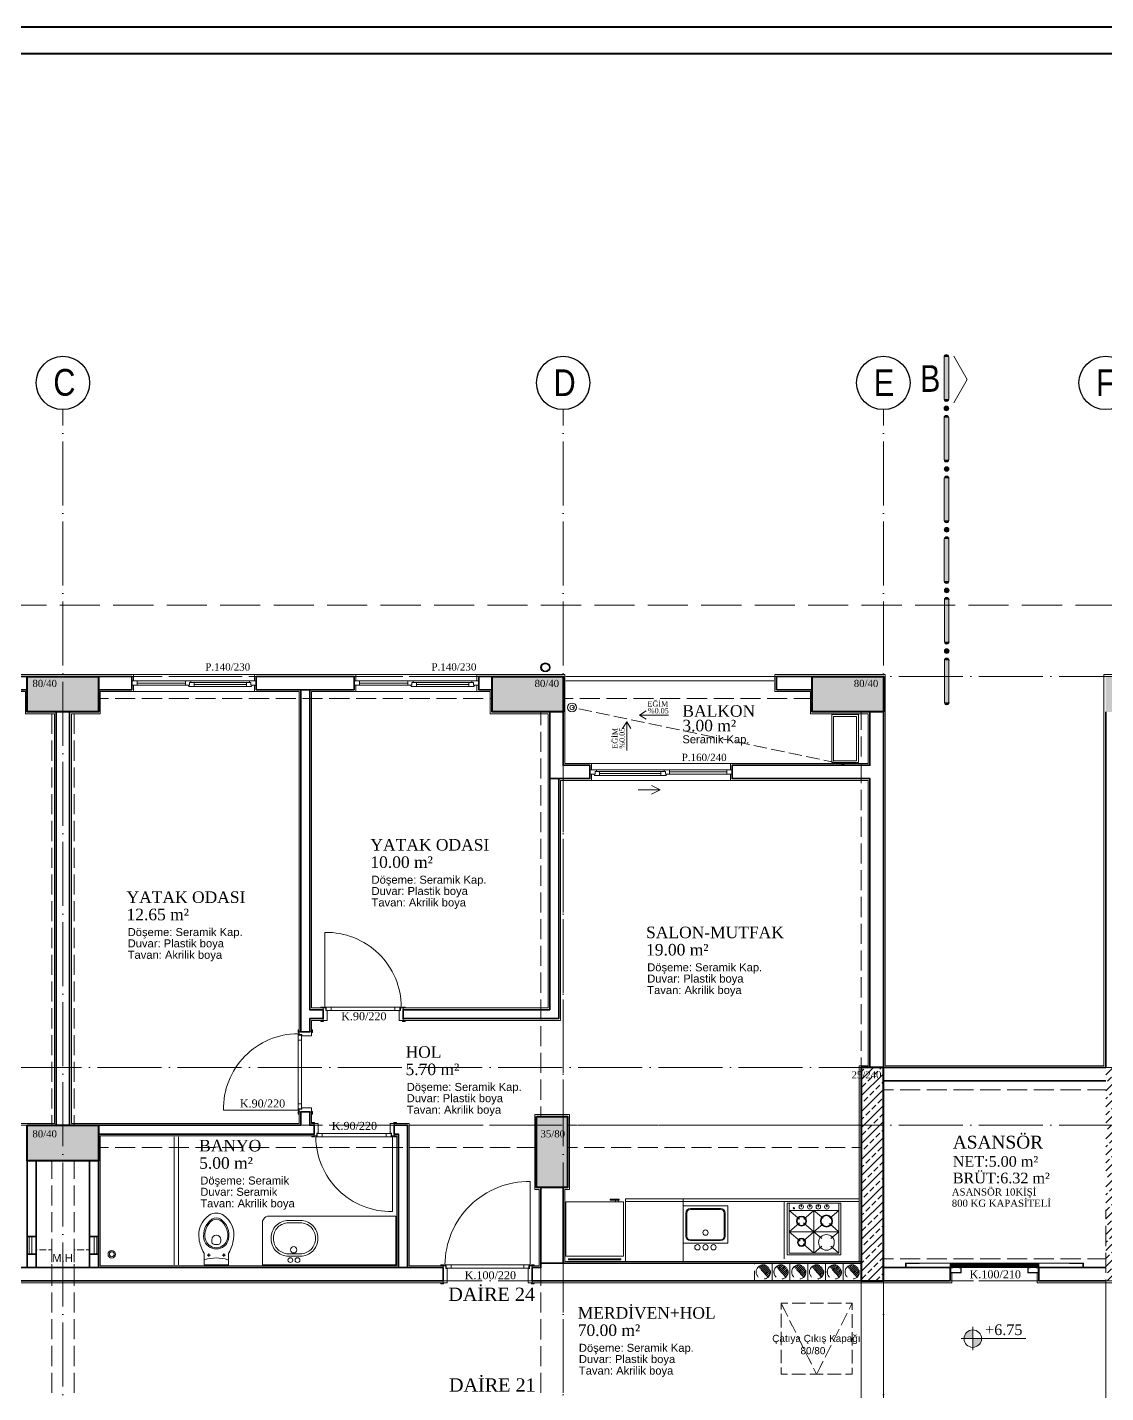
# Model space of a CAD drawing. Header units: millimetres. Extents: x 11587 to 81192, y -36083 to -25300.
# Drawn here: x 38209 to 39422, y -26835 to -25300 of the extents above; entities that cross this region are included whole.
import ezdxf

# ---------------------------------------------------------------- set-up
doc = ezdxf.new("R2010")
doc.units = ezdxf.units.MM
for name, pattern in [('AKS', [30, 24, -3, 0, -3]), ('IZDUSUM1', [20, 7.5, -5, 7.5, 0]), ('SEMBOL1', [260, 200, -15, 30, -15])]:
    doc.linetypes.add(name, pattern=pattern)
for name, color, linetype, lineweight in [('rtm-aks balon', 20, 'Continuous', 25), ('rtm-aks balon yazı', 7, 'Continuous', 20), ('rtm-aks yeni', 7, 'AKS', 20), ('rtm-antet-02', 140, 'Continuous', 40), ('rtm-cam', 141, 'Continuous', 9), ('rtm-duv tugla', 22, 'Continuous', 35), ('rtm-izdusum-üst ince', 8, 'IZDUSUM1', 5), ('rtm-kapı-ahsap', 35, 'Continuous', 13), ('rtm-mhl-yazı-adı', 150, 'Continuous', 30), ('rtm-mhl-yazı-m2', 7, 'Continuous', 20), ('rtm-mhl-yazı-malzeme', 253, 'Continuous', 13), ('rtm-pen-ahsap', 35, 'Continuous', 13), ('rtm-plan katmanı-04', 33, 'Continuous', 25), ('rtm-plan katmanı-05', 205, 'Continuous', 20), ('rtm-plan katmanı-07', 135, 'Continuous', 9), ('rtm-sembol balon baslik', 242, 'Continuous', 20), ('rtm-sembol kesit gör yazı', 7, 'Continuous', 20), ('rtm-sembol kot', 242, 'Continuous', 20), ('rtm-sembol kot yazı', 7, 'Continuous', 20), ('rtm-sembol ok', 7, 'Continuous', 20), ('rtm-sıva', 252, 'Continuous', 15), ('rtm-tarama-betonarme', 51, 'Continuous', 15), ('rtm-tas_betonarme', 50, 'Continuous', 40), ('rtm-tefris vitrifiye', 9, 'Continuous', 9)]:
    doc.layers.add(name, color=color, linetype=linetype, lineweight=lineweight)
doc.styles.add('AKSYAZI', font='ARIALN.TTF')
doc.styles.add('ARIAL', font='times.ttf')
doc.styles.add('BASLIK', font='ARIALN.TTF')
doc.styles.get("Standard").update_dxf_attribs({"font": 'arial.ttf'})
doc.styles.add('VAZ-OLCU', font='times.ttf', dxfattribs={"height": 60})

# ---------------------------------------------------------------- blocks, each defined once
blk = doc.blocks.new('rty')
at = {"layer": 'rtm-kapı-ahsap'}
for p, q in [((-58244.9, -62700.3), (-58243.8, -62700.3)), ((-58244.9, -62703.4), (-58244.9, -62700.3)), ((-58243.8, -62703.4), (-58244.9, -62703.4)), ((-58243.8, -62700.3), (-58243.8, -62703.4)), ((-58243.8, -62707.4), (-58243.8, -62702.9)), ((-58229.8, -62702.9), (-58243.8, -62702.9)), ((-58229.8, -62700.4), (-58229.8, -62703.4)), ((-58228.8, -62700.4), (-58229.8, -62700.4)), ((-58229.8, -62702.9), (-58229.8, -62705.9)), ((-58229.8, -62703.4), (-58228.8, -62703.4)), ((-58228.8, -62703.4), (-58228.8, -62700.4)), ((-58232.8, -62707.4), (-58243.8, -62707.4)), ((-58232.8, -62705.9), (-58232.8, -62707.4)), ((-58229.8, -62705.9), (-58232.8, -62705.9)), ((-58232.6, -62706.4), (-58232.6, -62789.4)), ((-58232.6, -62706.4), (-58229.7, -62706.4)), ((-58228.8, -62712), (-58232.6, -62712)), ((-58229.8, -62704.9), (-58228.8, -62704.9)), ((-58229.7, -62706.4), (-58229.7, -62704.9)), ((-58228.8, -62790.9), (-58228.8, -62704.9)), ((-58144.8, -62704.9), (-58228.8, -62704.9)), ((-58243.8, -62792.3), (-58244.9, -62792.3)), ((-58244.9, -62792.3), (-58244.9, -62795.4)), ((-58244.9, -62795.4), (-58243.8, -62795.4)), ((-58243.8, -62788.4), (-58243.8, -62792.9)), ((-58232.8, -62788.4), (-58243.8, -62788.4)), ((-58243.8, -62795.4), (-58243.8, -62792.3)), ((-58229.8, -62792.9), (-58243.8, -62792.9)), ((-58232.8, -62789.9), (-58232.8, -62788.4)), ((-58229.8, -62789.9), (-58232.8, -62789.9)), ((-58228.8, -62783.7), (-58232.6, -62783.7)), ((-58232.6, -62789.4), (-58229.7, -62789.4)), ((-58229.8, -62792.9), (-58229.8, -62789.9)), ((-58229.8, -62790.9), (-58228.8, -62790.9)), ((-58229.8, -62795.4), (-58229.8, -62792.3)), ((-58229.8, -62792.3), (-58228.8, -62792.3)), ((-58228.8, -62795.4), (-58229.8, -62795.4)), ((-58229.7, -62789.4), (-58229.7, -62790.9)), ((-58228.8, -62792.3), (-58228.8, -62795.4))]:
    blk.add_line(p, q, dxfattribs=at)
at = {"layer": 'rtm-kapı-ahsap', "const_width": 0.392}
blk.add_lwpolyline([(-58229.2, -62703.9, 1), (-58229.2, -62704.5, 1)], format="xyb", close=True, dxfattribs=at)
at = {"layer": 'rtm-kapı-ahsap'}
blk.add_arc((-58229.1, -62706.6), 84.3, 270.2011, 1.1472, dxfattribs=at)
blk = doc.blocks.new('K-100')
at = {"layer": 'rtm-kapı-ahsap'}
for p, q in [((-34308.1, -13702.2), (-34307, -13702.2)), ((-34308.1, -13705.4), (-34308.1, -13702.2)), ((-34307, -13705.4), (-34308.1, -13705.4)), ((-34307, -13702.2), (-34307, -13705.4)), ((-34307, -13709.3), (-34307, -13704.8)), ((-34288, -13704.8), (-34307, -13704.8)), ((-34291, -13709.3), (-34307, -13709.3)), ((-34288, -13707.8), (-34291, -13707.8)), ((-34291, -13707.8), (-34291, -13709.3)), ((-34290.8, -13801.3), (-34290.8, -13708.3)), ((-34290.8, -13708.3), (-34287.9, -13708.3)), ((-34287, -13713.9), (-34290.8, -13713.9)), ((-34288, -13702.3), (-34288, -13705.4)), ((-34287, -13702.3), (-34288, -13702.3)), ((-34288, -13704.8), (-34288, -13707.8)), ((-34288, -13705.4), (-34287, -13705.4)), ((-34288, -13706.8), (-34287, -13706.8)), ((-34287.9, -13708.3), (-34287.9, -13706.8)), ((-34287, -13705.4), (-34287, -13702.3)), ((-34287, -13706.8), (-34287, -13802.8)), ((-34307, -13804.2), (-34308.1, -13804.2)), ((-34308.1, -13804.2), (-34308.1, -13807.3)), ((-34307, -13800.3), (-34307, -13804.8)), ((-34291, -13800.3), (-34307, -13800.3)), ((-34307, -13807.3), (-34307, -13804.2)), ((-34288, -13804.8), (-34307, -13804.8)), ((-34291, -13801.8), (-34291, -13800.3)), ((-34288, -13801.8), (-34291, -13801.8)), ((-34287, -13795.6), (-34290.8, -13795.6)), ((-34290.8, -13801.3), (-34287.9, -13801.3)), ((-34288, -13804.8), (-34288, -13801.8)), ((-34288, -13802.8), (-34287, -13802.8)), ((-34288, -13807.3), (-34288, -13804.2)), ((-34288, -13804.2), (-34287, -13804.2)), ((-34287.9, -13801.3), (-34287.9, -13802.8)), ((-34193, -13802.8), (-34287, -13802.8)), ((-34287, -13804.2), (-34287, -13807.3)), ((-34308.1, -13807.3), (-34307, -13807.3)), ((-34287, -13807.3), (-34288, -13807.3))]:
    blk.add_line(p, q, dxfattribs=at)
at = {"layer": 'rtm-kapı-ahsap', "const_width": 0.392}
blk.add_lwpolyline([(-34287.4, -13803.7, -1), (-34287.4, -13803.1, -1)], format="xyb", close=True, dxfattribs=at)
at = {"layer": 'rtm-kapı-ahsap'}
blk.add_arc((-34287.9, -13801.7), 94.9, 359.3332, 89.4605, dxfattribs=at)
blk = doc.blocks.new('KK')
at = {"layer": 'rtm-sembol balon baslik', "linetype": 'SEMBOL1'}
for p in [(41231.3, 7543.2), (41283.8, 7543.2)]:
    blk.add_line(p, (41257.6, 7558.4), dxfattribs=at)
at = {"layer": 'rtm-sembol balon baslik'}
for p, q in [((41279.6, 7537.7), (41232.3, 7537.7)), ((41279.6, 7532.4), (41232.3, 7532.4)), ((41347.8, 7537.7), (41300.6, 7537.7)), ((41347.8, 7532.4), (41300.6, 7532.4)), ((41416.1, 7537.8), (41368.8, 7537.8)), ((41416.1, 7532.6), (41368.8, 7532.6)), ((41484.3, 7537.8), (41437.1, 7537.8)), ((41484.3, 7532.6), (41437.1, 7532.6)), ((41552.6, 7537.9), (41505.3, 7537.9)), ((41552.6, 7532.7), (41505.3, 7532.7)), ((41620.8, 7537.9), (41573.6, 7537.9)), ((41620.8, 7532.7), (41573.6, 7532.7))]:
    blk.add_line(p, q, dxfattribs=at)
at = {"layer": 'rtm-sembol balon baslik', "const_width": 2.62}
for points in [[(41232.3, 7536.4, 0.414214), (41231, 7535, 1)], [(41231, 7535, 0.414214), (41232.3, 7533.7, 1)], [(41279.6, 7533.7, 0.414214), (41280.9, 7535, 0.414214), (41279.6, 7536.4, 1)], [(41300.6, 7536.4, 0.414214), (41299.3, 7535, 1)], [(41299.3, 7535, 0.414214), (41300.6, 7533.7, 1)], [(41347.8, 7533.7, 0.414214), (41349.1, 7535, 0.414214), (41347.8, 7536.4, 1)], [(41368.8, 7536.5, 0.414214), (41367.5, 7535.2, 1)], [(41367.5, 7535.2, 0.414214), (41368.8, 7533.9, 1)], [(41416.1, 7533.9, 0.414214), (41417.4, 7535.2, 0.414214), (41416.1, 7536.5, 1)], [(41437.1, 7536.5, 0.414214), (41435.8, 7535.2, 1)], [(41435.8, 7535.2, 0.414214), (41437.1, 7533.9, 1)], [(41484.3, 7533.9, 0.414214), (41485.6, 7535.2, 0.414214), (41484.3, 7536.5, 1)], [(41505.3, 7536.6, 0.414214), (41504, 7535.3, 1)], [(41504, 7535.3, 0.414214), (41505.3, 7534, 1)], [(41552.6, 7534, 0.414214), (41553.9, 7535.3, 0.414214), (41552.6, 7536.6, 1)], [(41573.6, 7536.6, 0.414214), (41572.3, 7535.3, 1)], [(41572.3, 7535.3, 0.414214), (41573.6, 7534, 1)], [(41620.8, 7534, 0.414214), (41622.1, 7535.3, 0.414214), (41620.8, 7536.6, 1)]]:
    blk.add_lwpolyline(points, format="xyb", dxfattribs=at)
for points in [[(41288.8, 7535, 1), (41291.4, 7535, 1)], [(41357, 7535.2, 1), (41359.6, 7535.2, 1)], [(41425.3, 7535.2, 1), (41427.9, 7535.2, 1)], [(41493.5, 7535.3, 1), (41496.1, 7535.3, 1)], [(41561.8, 7535.3, 1), (41564.4, 7535.3, 1)]]:
    blk.add_lwpolyline(points, format="xyb", close=True, dxfattribs=at)
at = {"layer": 'rtm-sembol balon baslik'}
for centre in [(41290.1, 7535), (41358.3, 7535.2), (41426.6, 7535.2), (41494.8, 7535.3), (41563.1, 7535.3)]:
    blk.add_circle(centre, 2.62, dxfattribs=at)
for centre, start, end in [((41232.3, 7535), 90, 270), ((41279.6, 7535), 270, 90), ((41300.6, 7535), 90, 270), ((41347.8, 7535), 270, 90), ((41368.8, 7535.2), 90, 270), ((41416.1, 7535.2), 270, 90), ((41437.1, 7535.2), 90, 270), ((41484.3, 7535.2), 270, 90), ((41505.3, 7535.3), 90, 270), ((41552.6, 7535.3), 270, 90), ((41573.6, 7535.3), 90, 270), ((41620.8, 7535.3), 270, 90)]:
    blk.add_arc(centre, 2.62, start, end, dxfattribs=at)
for points in [[(41232.3, 7537.7), (41232.3, 7532.4), (41279.6, 7537.7), (41279.6, 7532.4)], [(41300.6, 7537.7), (41300.6, 7532.4), (41347.8, 7537.7), (41347.8, 7532.4)], [(41368.8, 7537.8), (41368.8, 7532.6), (41416.1, 7537.8), (41416.1, 7532.6)], [(41437.1, 7537.8), (41437.1, 7532.6), (41484.3, 7537.8), (41484.3, 7532.6)], [(41505.3, 7537.9), (41505.3, 7532.7), (41552.6, 7537.9), (41552.6, 7532.7)], [(41573.6, 7537.9), (41573.6, 7532.7), (41620.8, 7537.9), (41620.8, 7532.7)]]:
    blk.add_trace(points, dxfattribs=at)

msp = doc.modelspace()

# ---------------------------------------------------------------- hatches: boundary and pattern name
at = {"layer": 'rtm-izdusum-üst ince', "ltscale": 1.5}
h = msp.add_hatch(dxfattribs=at)
h.set_pattern_fill('ANSI31', color=256, scale=0.5, angle=180, style=0)
h.set_pattern_definition([(225, (38005.9866, -26689.5514), (1.122532, -1.122532), [])])
edge = h.paths.add_edge_path()
edge.add_arc((39036.59, -26699.55), 8, 312.76259, 492.76259)
edge.add_line((39031.16, -26693.68), (39042.03, -26705.42))
h = msp.add_hatch(dxfattribs=at)
h.set_pattern_fill('ANSI31', color=256, scale=0.5, angle=180, style=0)
h.set_pattern_definition([(225, (38025.9866, -26689.5514), (1.122532, -1.122532), [])])
edge = h.paths.add_edge_path()
edge.add_arc((39056.59, -26699.55), 8, 312.76259, 492.76259)
edge.add_line((39051.16, -26693.68), (39062.03, -26705.42))
h = msp.add_hatch(dxfattribs=at)
h.set_pattern_fill('ANSI31', color=256, scale=0.5, angle=180, style=0)
h.set_pattern_definition([(225, (38045.9866, -26689.5514), (1.122532, -1.122532), [])])
edge = h.paths.add_edge_path()
edge.add_arc((39076.59, -26699.55), 8, 312.76259, 492.76259)
edge.add_line((39071.16, -26693.68), (39082.03, -26705.42))
h = msp.add_hatch(dxfattribs=at)
h.set_pattern_fill('ANSI31', color=256, scale=0.5, angle=180, style=0)
h.set_pattern_definition([(225, (38065.9866, -26689.5514), (1.122532, -1.122532), [])])
edge = h.paths.add_edge_path()
edge.add_arc((39096.59, -26699.55), 8, 312.76259, 492.76259)
edge.add_line((39091.16, -26693.68), (39102.03, -26705.42))
h = msp.add_hatch(dxfattribs=at)
h.set_pattern_fill('ANSI31', color=256, scale=0.5, angle=180, style=0)
h.set_pattern_definition([(225, (38085.9866, -26689.5514), (1.122532, -1.122532), [])])
edge = h.paths.add_edge_path()
edge.add_arc((39116.59, -26699.55), 8, 312.76259, 492.76259)
edge.add_line((39111.16, -26693.68), (39122.03, -26705.42))
h = msp.add_hatch(dxfattribs=at)
h.set_pattern_fill('ANSI31', color=256, scale=0.5, angle=180, style=0)
h.set_pattern_definition([(225, (38105.9866, -26689.5514), (1.122532, -1.122532), [])])
edge = h.paths.add_edge_path()
edge.add_arc((39136.59, -26699.55), 8, 312.76259, 492.76259)
edge.add_line((39131.16, -26693.68), (39142.03, -26705.42))
at = {"layer": 'rtm-sembol kot'}
h = msp.add_hatch(color=256, dxfattribs=at)
h.paths.add_polyline_path([(39272.14, -26764.59, 0.4142136), (39262.3, -26774.44), (39272.14, -26774.44)])
h.paths.add_polyline_path([(39272.14, -26784.28, 0.4142136), (39281.98, -26774.44), (39272.14, -26774.44)])
at = {"layer": 'rtm-tarama-betonarme'}
h = msp.add_hatch(dxfattribs=at)
h.set_pattern_fill('ANSI33', color=256, scale=2, style=0)
h.set_pattern_definition([(45, (27039.519, -4888.525), (-8.980256, 8.980256), []), (45, (27048.499, -4888.525), (-8.980256, 8.980256), [6.35, -3.175])])
h.paths.add_polyline_path([(40324.09, -27439.55), (40364.09, -27439.55), (40364.09, -27519.55), (40324.09, -27519.55)])
h.paths.add_polyline_path([(39911.59, -27479.55), (39991.59, -27479.55), (39991.59, -27519.55), (39911.59, -27519.55)])
h.paths.add_polyline_path([(40324.09, -26944.55), (40364.09, -26944.55), (40364.09, -27024.55), (40324.09, -27024.55)])
h.paths.add_polyline_path([(39961.59, -26944.55), (39996.59, -26944.55), (39996.59, -27024.55), (39961.59, -27024.55)])
h.paths.add_polyline_path([(39961.59, -26524.55), (39996.59, -26524.55), (39996.59, -26604.55), (39961.59, -26604.55)])
h.paths.add_polyline_path([(40324.09, -26524.55), (40364.09, -26524.55), (40364.09, -26604.55), (40324.09, -26604.55)])
h.paths.add_polyline_path([(40324.09, -26029.55), (40364.09, -26029.55), (40364.09, -26109.55), (40324.09, -26109.55)])
h.paths.add_polyline_path([(39911.59, -26029.55), (39991.59, -26029.55), (39991.59, -26069.55), (39911.59, -26069.55)])
h.paths.add_polyline_path([(40726.59, -26524.55), (40691.59, -26524.55), (40691.59, -26604.55), (40726.59, -26604.55)])
h.paths.add_polyline_path([(40726.59, -26944.55), (40691.59, -26944.55), (40691.59, -27024.55), (40726.59, -27024.55)])
h.paths.add_polyline_path([(40776.59, -27479.55), (40696.59, -27479.55), (40696.59, -27519.55), (40776.59, -27519.55)])
h.paths.add_polyline_path([(41299.09, -27479.55), (41219.09, -27479.55), (41219.09, -27519.55), (41299.09, -27519.55)])
h.paths.add_polyline_path([(41299.09, -26974.55), (41219.09, -26974.55), (41219.09, -27014.55), (41299.09, -27014.55)])
h.paths.add_polyline_path([(41299.09, -26534.55), (41219.09, -26534.55), (41219.09, -26574.55), (41299.09, -26574.55)])
h.paths.add_polyline_path([(40776.59, -26029.55), (40696.59, -26029.55), (40696.59, -26069.55), (40776.59, -26069.55)])
h.paths.add_polyline_path([(41299.09, -26029.55), (41219.09, -26029.55), (41219.09, -26069.55), (41299.09, -26069.55)])
h.paths.add_polyline_path([(41821.59, -26839.55), (41796.59, -26839.55), (41796.59, -27014.55), (41821.59, -27014.55)])
h.paths.add_polyline_path([(41821.59, -26534.55), (41796.59, -26534.55), (41796.59, -26709.55), (41821.59, -26709.55)])
h.paths.add_polyline_path([(42181.59, -26839.55), (42006.59, -26839.55), (42006.59, -26864.55), (42181.59, -26864.55)])
h.paths.add_polyline_path([(42181.59, -26684.55), (42006.59, -26684.55), (42006.59, -26709.55), (42181.59, -26709.55)])
h.paths.add_polyline_path([(41821.59, -26109.55), (41781.59, -26109.55), (41781.59, -26029.55), (41821.59, -26029.55)])
h.paths.add_polyline_path([(42181.59, -26124.55), (42141.59, -26124.55), (42141.59, -26029.55), (42181.59, -26029.55)])
h.paths.add_polyline_path([(41821.59, -27439.55), (41781.59, -27439.55), (41781.59, -27519.55), (41821.59, -27519.55)])
h.paths.add_polyline_path([(42181.59, -27424.55), (42141.59, -27424.55), (42141.59, -27519.55), (42181.59, -27519.55)])
h.paths.add_polyline_path([(39421.59, -27439.55), (39461.59, -27439.55), (39461.59, -27519.55), (39421.59, -27519.55)])
h.paths.add_polyline_path([(39131.59, -27439.55), (39171.59, -27439.55), (39171.59, -27519.55), (39131.59, -27519.55)])
h.paths.add_polyline_path([(39421.59, -26029.55), (39501.59, -26029.55), (39501.59, -26069.55), (39421.59, -26069.55)])
h.paths.add_polyline_path([(39091.59, -26029.55), (39171.59, -26029.55), (39171.59, -26069.55), (39091.59, -26069.55)])
h.paths.add_polyline_path([(38781.59, -26524.55), (38816.59, -26524.55), (38816.59, -26604.55), (38781.59, -26604.55)])
h.paths.add_polyline_path([(38781.59, -26944.55), (38816.59, -26944.55), (38816.59, -27024.55), (38781.59, -27024.55)])
h.paths.add_polyline_path([(38731.59, -27479.55), (38811.59, -27479.55), (38811.59, -27519.55), (38731.59, -27519.55)])
h.paths.add_polyline_path([(38209.09, -27479.55), (38289.09, -27479.55), (38289.09, -27519.55), (38209.09, -27519.55)])
h.paths.add_polyline_path([(38209.09, -26974.55), (38289.09, -26974.55), (38289.09, -27014.55), (38209.09, -27014.55)])
h.paths.add_polyline_path([(38209.09, -26534.55), (38289.09, -26534.55), (38289.09, -26574.55), (38209.09, -26574.55)])
h.paths.add_polyline_path([(38731.59, -26029.55), (38811.59, -26029.55), (38811.59, -26069.55), (38731.59, -26069.55)])
h.paths.add_polyline_path([(38209.09, -26029.55), (38289.09, -26029.55), (38289.09, -26069.55), (38209.09, -26069.55)])
h.paths.add_polyline_path([(37686.59, -26839.55), (37711.59, -26839.55), (37711.59, -27014.55), (37686.59, -27014.55)])
h.paths.add_polyline_path([(37686.59, -26534.55), (37711.59, -26534.55), (37711.59, -26709.55), (37686.59, -26709.55)])
h.paths.add_polyline_path([(37326.59, -26839.55), (37501.59, -26839.55), (37501.59, -26864.55), (37326.59, -26864.55)])
h.paths.add_polyline_path([(37326.59, -26684.55), (37501.59, -26684.55), (37501.59, -26709.55), (37326.59, -26709.55)])
h.paths.add_polyline_path([(37686.59, -26109.55), (37726.59, -26109.55), (37726.59, -26029.55), (37686.59, -26029.55)])
h.paths.add_polyline_path([(37326.59, -26124.55), (37366.59, -26124.55), (37366.59, -26029.55), (37326.59, -26029.55)])
h.paths.add_polyline_path([(37686.59, -27439.55), (37726.59, -27439.55), (37726.59, -27519.55), (37686.59, -27519.55)])
h.paths.add_polyline_path([(37326.59, -27424.55), (37366.59, -27424.55), (37366.59, -27519.55), (37326.59, -27519.55)])
h = msp.add_hatch(dxfattribs=at)
h.set_pattern_fill('ANSI33', color=256, scale=2, style=0)
h.set_pattern_definition([(45, (12000, 0), (-8.980256, 8.980256), []), (45, (12008.98, 0), (-8.980256, 8.980256), [6.35, -3.175])])
h.paths.add_polyline_path([(39171.59, -26469.55), (39146.59, -26469.55), (39146.59, -26709.55), (39171.59, -26709.55)])
h.paths.add_polyline_path([(39446.59, -26469.55), (39421.59, -26469.55), (39421.59, -26709.55), (39446.59, -26709.55)])

# ---------------------------------------------------------------- linework, layer by layer
at = {"layer": 'rtm-aks balon'}
for centre in [(38249.09, -25699.55), (38811.59, -25699.55), (39171.59, -25699.55), (39421.59, -25699.55)]:
    msp.add_circle(centre, 30, dxfattribs=at)
at = {"layer": 'rtm-aks yeni', "ltscale": 3}
for p, q in [((38249.09, -27819.55), (38249.09, -25729.55)), ((38811.59, -27819.55), (38811.59, -25729.55)), ((39171.59, -27819.55), (39171.59, -25729.55)), ((37026.59, -26029.55), (42481.59, -26029.55)), ((37026.59, -26469.55), (42481.59, -26469.55)), ((37026.59, -26534.55), (42481.59, -26534.55)), ((37026.59, -26709.55), (42481.59, -26709.55))]:
    msp.add_line(p, q, dxfattribs=at)
at = {"layer": 'rtm-antet-02'}
msp.add_lwpolyline([(36726.59, -25299.55), (36726.59, -28299.55), (42726.59, -28299.55), (42726.59, -25299.55), (36726.59, -25299.55)], dxfattribs=at)
msp.add_lwpolyline([(36756.59, -25329.55), (36756.59, -28269.55), (42696.59, -28269.55), (42696.59, -25329.55)], close=True, dxfattribs=at)
at = {"layer": 'rtm-cam'}
for p, q in [((38387.09, -26037.05), (38332.59, -26037.05)), ((38455.59, -26038.8), (38396.59, -26038.8)), ((38637.09, -26037.05), (38582.59, -26037.05)), ((38705.59, -26038.8), (38646.59, -26038.8)), ((38931.09, -26137.05), (38995.59, -26137.05)), ((38852.59, -26138.8), (38921.59, -26138.8))]:
    msp.add_line(p, q, dxfattribs=at)
at = {"layer": 'rtm-duv tugla'}
for points in [[(38209.09, -26029.55), (38171.59, -26029.55), (38171.59, -26044.55), (38209.09, -26044.55)], [(38289.09, -26029.55), (38326.59, -26029.55), (38326.59, -26044.55), (38289.09, -26044.55)], [(38731.59, -26044.55), (38716.59, -26044.55), (38716.59, -26029.55), (38731.59, -26029.55)], [(38716.59, -26044.55), (38716.59, -26029.55)], [(39091.59, -26029.55), (39051.59, -26029.55), (39051.59, -26044.55), (39091.59, -26044.55)], [(38526.59, -26044.55), (38526.59, -26404.55), (38541.59, -26404.55), (38541.59, -26414.55), (38526.59, -26414.55), (38526.59, -26429.55), (38516.59, -26429.55), (38516.59, -26044.55)], [(38241.59, -26534.55), (38241.59, -26069.55)], [(38256.59, -26534.55), (38256.59, -26069.55)], [(38811.59, -26069.55), (38811.59, -26129.55), (38841.59, -26129.55), (38841.59, -26144.55), (38796.59, -26144.55), (38796.59, -26069.55)], [(39156.59, -26069.55), (39156.59, -26129.55), (39001.59, -26129.55), (39001.59, -26144.55), (39156.59, -26144.55), (39156.59, -26469.55)], [(39171.59, -26069.55), (39171.59, -26469.55)], [(39421.59, -26469.55), (39421.59, -26069.55)], [(38796.59, -26144.55), (38796.59, -26404.55), (38631.59, -26404.55), (38631.59, -26414.55), (38806.59, -26414.55), (38806.59, -26144.55)], [(39171.59, -26469.55), (39421.59, -26469.55)], [(39171.59, -26484.55), (39421.59, -26484.55)], [(38289.09, -26534.55), (38516.59, -26534.55), (38516.59, -26519.55), (38526.59, -26519.55), (38526.59, -26534.55), (38531.59, -26534.55), (38531.59, -26544.55), (38289.09, -26544.55)], [(38626.59, -26694.55), (38626.59, -26544.55), (38621.59, -26544.55), (38621.59, -26534.55), (38636.59, -26534.55), (38636.59, -26694.55)], [(38209.09, -26574.55), (38209.09, -26694.55)], [(38219.09, -26574.55), (38219.09, -26694.55)], [(38279.09, -26574.55), (38279.09, -26694.55)], [(38289.09, -26574.55), (38289.09, -26694.55)], [(38786.59, -26604.55), (38786.59, -26689.55)], [(38811.59, -26604.55), (38811.59, -26689.55)], [(38219.09, -26659.55), (38209.09, -26659.55)], [(38279.09, -26659.55), (38289.09, -26659.55)], [(38219.09, -26679.55), (38209.09, -26679.55)], [(38279.09, -26679.55), (38289.09, -26679.55)], [(38776.59, -26694.55), (38786.59, -26694.55), (38786.59, -26689.55), (39146.59, -26689.55)], [(37821.59, -26694.55), (38676.59, -26694.55)], [(38676.59, -26694.55), (38676.59, -26709.55)], [(38776.59, -26694.55), (38776.59, -26709.55)], [(39171.59, -26709.55), (39246.59, -26709.55), (39246.59, -26694.55), (39171.59, -26694.55)], [(39421.59, -26709.55), (39346.59, -26709.55), (39346.59, -26694.55), (39421.59, -26694.55)], [(37821.59, -26709.55), (38676.59, -26709.55)], [(38776.59, -26709.55), (39146.59, -26709.55)]]:
    msp.add_lwpolyline(points, dxfattribs=at)
msp.add_lwpolyline([(38466.59, -26044.55), (38466.59, -26029.55), (38576.59, -26029.55), (38576.59, -26044.55)], close=True, dxfattribs=at)
at = {"layer": 'rtm-izdusum-üst ince', "ltscale": 3}
msp.add_lwpolyline([(37246.59, -25949.55), (42261.59, -25949.55), (42261.59, -27599.55), (37246.59, -27599.55)], close=True, dxfattribs=at)
at = {"layer": 'rtm-izdusum-üst ince', "ltscale": 1.5}
for points in [[(38289.09, -26029.55), (38731.59, -26029.55)], [(38821.59, -26029.55), (39091.59, -26029.55)], [(38289.09, -26054.55), (38731.59, -26054.55)], [(38811.59, -26054.55), (39091.59, -26054.55)], [(38236.59, -26534.55), (38236.59, -26069.55)], [(38261.59, -26534.55), (38261.59, -26069.55)], [(38786.59, -26524.55), (38786.59, -26069.55)], [(38811.59, -26524.55), (38811.59, -26069.55)], [(39146.59, -26469.55), (39146.59, -26069.55)], [(39171.59, -26469.55), (39171.59, -26069.55)], [(39421.59, -26469.55), (39421.59, -26069.55)], [(39171.59, -26469.55), (39421.59, -26469.55)], [(39171.59, -26494.55), (39421.59, -26494.55)], [(38289.09, -26534.55), (38781.59, -26534.55)], [(38816.59, -26534.55), (39146.59, -26534.55)], [(38289.09, -26559.55), (38781.59, -26559.55)], [(38816.59, -26559.55), (39146.59, -26559.55)], [(38236.59, -26974.55), (38236.59, -26574.55)], [(38261.59, -26974.55), (38261.59, -26574.55)], [(38786.59, -26944.55), (38786.59, -26604.55)], [(38811.59, -26944.55), (38811.59, -26604.55)], [(39146.59, -26839.55), (39146.59, -26629.55)], [(39171.59, -26839.55), (39171.59, -26629.55)], [(39421.59, -26839.55), (39421.59, -26629.55)], [(39046.59, -26689.55), (39046.59, -26709.55), (39026.59, -26709.55), (39026.59, -26689.55), (39046.59, -26689.55)], [(39066.59, -26689.55), (39066.59, -26709.55), (39046.59, -26709.55), (39046.59, -26689.55), (39066.59, -26689.55)], [(39086.59, -26689.55), (39086.59, -26709.55), (39066.59, -26709.55), (39066.59, -26689.55), (39086.59, -26689.55)], [(39106.59, -26689.55), (39106.59, -26709.55), (39086.59, -26709.55), (39086.59, -26689.55), (39106.59, -26689.55)], [(39126.59, -26689.55), (39126.59, -26709.55), (39106.59, -26709.55), (39106.59, -26689.55), (39126.59, -26689.55)], [(39146.59, -26689.55), (39146.59, -26709.55), (39126.59, -26709.55), (39126.59, -26689.55), (39146.59, -26689.55)], [(39171.59, -26684.55), (39421.59, -26684.55)], [(39042.03, -26705.42), (39031.16, -26693.68)], [(39062.03, -26705.42), (39051.16, -26693.68)], [(39082.03, -26705.42), (39071.16, -26693.68)], [(39102.03, -26705.42), (39091.16, -26693.68)], [(39122.03, -26705.42), (39111.16, -26693.68)], [(39142.03, -26705.42), (39131.16, -26693.68)], [(39146.59, -26709.55), (39146.59, -26919.55)], [(39171.59, -26709.55), (39171.59, -26919.55)], [(39171.59, -26709.55), (39421.59, -26709.55)], [(39421.59, -26709.55), (39421.59, -26919.55)]]:
    msp.add_lwpolyline(points, dxfattribs=at)
at = {"layer": 'rtm-izdusum-üst ince'}
for points in [[(39131.59, -26129.55), (38821.59, -26064.55)], [(39136.59, -26734.55), (39096.59, -26814.55), (39056.59, -26734.55)]]:
    msp.add_lwpolyline(points, dxfattribs=at)
at = {"layer": 'rtm-izdusum-üst ince', "ltscale": 0.5}
for points in [[(38219.09, -26674.55), (38219.09, -26694.55), (38236.59, -26694.55), (38236.59, -26674.55), (38219.09, -26674.55)], [(38261.59, -26674.55), (38261.59, -26694.55), (38279.09, -26694.55), (38279.09, -26674.55), (38261.59, -26674.55)]]:
    msp.add_lwpolyline(points, dxfattribs=at)
at = {"layer": 'rtm-izdusum-üst ince'}
msp.add_lwpolyline([(39136.59, -26814.55), (39056.59, -26814.55), (39056.59, -26734.55), (39136.59, -26734.55)], close=True, dxfattribs=at)
at = {"layer": 'rtm-izdusum-üst ince', "ltscale": 1.5}
for centre in [(39036.59, -26699.55), (39056.59, -26699.55), (39076.59, -26699.55), (39096.59, -26699.55), (39116.59, -26699.55), (39136.59, -26699.55)]:
    msp.add_circle(centre, 8, dxfattribs=at)
at = {"layer": 'rtm-kapı-ahsap'}
for points in [[(38211.09, -26679.55), (38211.09, -26659.55)], [(38214.09, -26679.55), (38214.09, -26659.55)], [(38284.09, -26679.55), (38284.09, -26659.55)], [(38287.09, -26679.55), (38287.09, -26659.55)]]:
    msp.add_lwpolyline(points, dxfattribs=at)
at = {"layer": 'rtm-pen-ahsap'}
for p, q in [((38385.59, -26034.55), (38326.59, -26034.55)), ((38326.59, -26039.55), (38332.59, -26039.55)), ((38337.59, -26039.55), (38331.96, -26039.55)), ((38332.59, -26034.55), (38332.59, -26039.55)), ((38337.59, -26039.55), (38387.09, -26039.55)), ((38385.59, -26034.55), (38393.09, -26034.55)), ((38387.09, -26034.55), (38387.09, -26039.55)), ((38391.59, -26039.55), (38387.09, -26039.55)), ((38390.96, -26041.05), (38396.59, -26041.05)), ((38391.59, -26036.55), (38396.59, -26036.55)), ((38391.59, -26036.55), (38391.59, -26039.55)), ((38393.09, -26036.55), (38393.09, -26034.55)), ((38396.59, -26036.55), (38455.59, -26036.55)), ((38396.59, -26036.55), (38396.59, -26041.05)), ((38396.59, -26041.05), (38455.59, -26041.05)), ((38460.59, -26036.55), (38455.59, -26036.55)), ((38455.59, -26036.55), (38455.59, -26041.05)), ((38461.23, -26041.05), (38455.59, -26041.05)), ((38459.09, -26034.55), (38459.09, -26036.55)), ((38459.09, -26034.55), (38466.59, -26034.55)), ((38460.59, -26036.55), (38460.59, -26039.55)), ((38466.59, -26039.55), (38460.59, -26039.55)), ((38635.59, -26034.55), (38576.59, -26034.55)), ((38576.59, -26039.55), (38582.59, -26039.55)), ((38587.59, -26039.55), (38581.96, -26039.55)), ((38582.59, -26034.55), (38582.59, -26039.55)), ((38587.59, -26039.55), (38637.09, -26039.55)), ((38635.59, -26034.55), (38643.09, -26034.55)), ((38637.09, -26034.55), (38637.09, -26039.55)), ((38641.59, -26039.55), (38637.09, -26039.55)), ((38640.96, -26041.05), (38646.59, -26041.05)), ((38641.59, -26036.55), (38646.59, -26036.55)), ((38641.59, -26036.55), (38641.59, -26039.55)), ((38643.09, -26036.55), (38643.09, -26034.55)), ((38646.59, -26036.55), (38705.59, -26036.55)), ((38646.59, -26036.55), (38646.59, -26041.05)), ((38646.59, -26041.05), (38705.59, -26041.05)), ((38710.59, -26036.55), (38705.59, -26036.55)), ((38705.59, -26036.55), (38705.59, -26041.05)), ((38711.23, -26041.05), (38705.59, -26041.05)), ((38709.09, -26034.55), (38709.09, -26036.55)), ((38709.09, -26034.55), (38716.59, -26034.55)), ((38710.59, -26036.55), (38710.59, -26039.55)), ((38716.59, -26039.55), (38710.59, -26039.55)), ((38849.09, -26134.55), (38841.59, -26134.55)), ((38847.59, -26136.55), (38852.59, -26136.55)), ((38847.59, -26136.55), (38847.59, -26139.55)), ((38849.09, -26134.55), (38849.09, -26136.55)), ((38921.59, -26136.55), (38852.59, -26136.55)), ((38852.59, -26136.55), (38852.59, -26141.05)), ((38926.59, -26136.55), (38921.59, -26136.55)), ((38921.59, -26136.55), (38921.59, -26141.05)), ((38932.59, -26134.55), (38925.09, -26134.55)), ((38925.09, -26136.55), (38925.09, -26134.55)), ((38926.59, -26136.55), (38926.59, -26139.55)), ((38931.09, -26134.55), (38931.09, -26139.55)), ((38932.59, -26134.55), (39001.59, -26134.55)), ((38995.59, -26134.55), (38995.59, -26139.55)), ((38841.59, -26139.55), (38847.59, -26139.55)), ((38846.96, -26141.05), (38852.59, -26141.05)), ((38921.59, -26141.05), (38852.59, -26141.05)), ((38927.23, -26141.05), (38921.59, -26141.05)), ((38926.59, -26139.55), (38931.09, -26139.55)), ((38990.59, -26139.55), (38931.09, -26139.55)), ((38990.59, -26139.55), (38996.23, -26139.55)), ((39001.59, -26139.55), (38995.59, -26139.55))]:
    msp.add_line(p, q, dxfattribs=at)
for points in [[(38390.96, -26041.05), (38390.09, -26039.55)], [(38461.23, -26041.05), (38462.1, -26039.55)], [(38640.96, -26041.05), (38640.09, -26039.55)], [(38711.23, -26041.05), (38712.1, -26039.55)], [(38846.96, -26141.05), (38846.09, -26139.55)], [(38927.23, -26141.05), (38928.1, -26139.55)]]:
    msp.add_lwpolyline(points, dxfattribs=at)
at = {"layer": 'rtm-plan katmanı-04'}
for radius in [5, 4.5]:
    msp.add_circle((38791.59, -26019.55), radius, dxfattribs=at)
at = {"layer": 'rtm-plan katmanı-05'}
for p, q in [((39396.59, -26689.55), (39196.59, -26689.55)), ((39196.59, -26694.55), (39196.59, -26689.55)), ((39197.09, -26690.05), (39212.09, -26690.05)), ((39197.09, -26694.05), (39197.09, -26690.05)), ((39212.09, -26690.15), (39197.19, -26690.15)), ((39197.19, -26690.15), (39197.19, -26693.95)), ((39212.09, -26690.05), (39212.09, -26690.15)), ((39246.59, -26694.05), (39246.59, -26690.05)), ((39246.59, -26690.05), (39296.09, -26690.05)), ((39296.09, -26690.05), (39296.09, -26694.05)), ((39297.09, -26690.05), (39297.09, -26694.05)), ((39346.59, -26690.05), (39297.09, -26690.05)), ((39346.59, -26694.05), (39346.59, -26690.05)), ((39381.09, -26690.05), (39381.09, -26690.15)), ((39396.09, -26690.05), (39381.09, -26690.05)), ((39381.09, -26690.15), (39395.99, -26690.15)), ((39395.99, -26690.15), (39395.99, -26693.95)), ((39396.09, -26694.05), (39396.09, -26690.05)), ((39396.59, -26694.55), (39396.59, -26689.55)), ((39212.09, -26694.05), (39197.09, -26694.05)), ((39197.19, -26693.95), (39212.09, -26693.95)), ((39212.09, -26693.95), (39212.09, -26694.05)), ((39296.09, -26694.05), (39246.59, -26694.05)), ((39246.59, -26694.55), (39346.59, -26694.55)), ((39247.09, -26700.55), (39247.09, -26694.55)), ((39247.09, -26694.55), (39249.59, -26694.55)), ((39259.09, -26700.55), (39247.09, -26700.55)), ((39247.39, -26694.85), (39247.39, -26700.25)), ((39249.59, -26694.85), (39247.39, -26694.85)), ((39247.39, -26700.25), (39258.79, -26700.25)), ((39249.59, -26694.55), (39249.59, -26694.85)), ((39256.59, -26694.55), (39259.09, -26694.55)), ((39256.59, -26694.85), (39256.59, -26694.55)), ((39258.79, -26694.85), (39256.59, -26694.85)), ((39258.79, -26700.25), (39258.79, -26694.85)), ((39259.09, -26694.55), (39259.09, -26700.55)), ((39297.09, -26694.05), (39346.59, -26694.05)), ((39336.59, -26694.55), (39334.09, -26694.55)), ((39334.09, -26694.55), (39334.09, -26700.55)), ((39334.09, -26700.55), (39346.09, -26700.55)), ((39334.39, -26694.85), (39336.59, -26694.85)), ((39334.39, -26700.25), (39334.39, -26694.85)), ((39345.79, -26700.25), (39334.39, -26700.25)), ((39336.59, -26694.85), (39336.59, -26694.55)), ((39343.59, -26694.55), (39343.59, -26694.85)), ((39346.09, -26694.55), (39343.59, -26694.55)), ((39343.59, -26694.85), (39345.79, -26694.85)), ((39345.79, -26694.85), (39345.79, -26700.25)), ((39346.09, -26700.55), (39346.09, -26694.55)), ((39381.09, -26693.95), (39381.09, -26694.05)), ((39395.99, -26693.95), (39381.09, -26693.95)), ((39381.09, -26694.05), (39396.09, -26694.05))]:
    msp.add_line(p, q, dxfattribs=at)
at = {"layer": 'rtm-plan katmanı-05', "ltscale": 0.6}
for points in [[(38328.59, -26027.55), (38464.59, -26027.55)], [(38578.59, -26027.55), (38714.59, -26027.55)], [(38328.59, -26046.55), (38464.59, -26046.55)], [(38578.59, -26046.55), (38714.59, -26046.55)], [(38999.59, -26127.55), (38843.59, -26127.55)], [(38999.59, -26146.55), (38843.59, -26146.55)]]:
    msp.add_lwpolyline(points, dxfattribs=at)
at = {"layer": 'rtm-plan katmanı-05'}
for points in [[(38814.59, -26029.55), (39048.59, -26029.55)], [(38814.59, -26034.55), (39048.59, -26034.55)]]:
    msp.add_lwpolyline(points, dxfattribs=at)
for radius in [5, 2.5]:
    msp.add_circle((38821.59, -26064.55), radius, dxfattribs=at)
at = {"layer": 'rtm-plan katmanı-07'}
for p, q in [((39296.09, -26691.05), (39246.59, -26691.05)), ((39296.09, -26692.05), (39246.59, -26692.05)), ((39296.09, -26693.05), (39246.59, -26693.05)), ((39297.09, -26691.05), (39346.6, -26691.05)), ((39297.09, -26692.05), (39346.6, -26692.05)), ((39297.09, -26693.05), (39346.6, -26693.05))]:
    msp.add_line(p, q, dxfattribs=at)
for points in [[(38393.09, -26034.55), (38459.09, -26034.55)], [(38643.09, -26034.55), (38709.09, -26034.55)], [(38925.09, -26134.55), (38849.09, -26134.55)]]:
    msp.add_lwpolyline(points, dxfattribs=at)
at = {"layer": 'rtm-sembol kot'}
for p, q in [((39272.14, -26787.56), (39272.14, -26761.31)), ((39259.02, -26774.44), (39331.94, -26774.44))]:
    msp.add_line(p, q, dxfattribs=at)
msp.add_circle((39272.14, -26774.44), 9.84, dxfattribs=at)
at = {"layer": 'rtm-sembol ok'}
for points in [[(38897.54, -26073.17), (38904.94, -26068.5)], [(38929.87, -26073.17), (38897.54, -26073.17)], [(38897.54, -26073.17), (38904.94, -26077.84)], [(38883.02, -26080.78), (38878.36, -26088.18)], [(38883.02, -26113.1), (38883.02, -26080.78)], [(38883.02, -26080.78), (38887.69, -26088.18)], [(38920.75, -26157.24), (38910.75, -26152.24)], [(38895.75, -26157.24), (38920.75, -26157.24)], [(38920.75, -26157.24), (38910.75, -26162.24)]]:
    msp.add_lwpolyline(points, dxfattribs=at)
at = {"layer": 'rtm-sıva'}
for points in [[(38169.59, -26034.55), (38169.59, -26027.55), (38328.59, -26027.55), (38328.59, -26034.55)], [(38464.59, -26034.55), (38464.59, -26027.55), (38578.59, -26027.55), (38578.59, -26034.55)], [(38714.59, -26034.55), (38714.59, -26027.55), (38813.59, -26027.55), (38813.59, -26127.55), (38843.59, -26127.55), (38843.59, -26134.55)], [(38999.59, -26134.55), (38999.59, -26127.55), (39154.59, -26127.55), (39154.59, -26071.55), (39089.59, -26071.55), (39089.59, -26046.55), (39049.59, -26046.55), (39049.59, -26027.55), (39173.59, -26027.55), (39173.59, -26467.55)], [(39173.59, -26467.55), (39419.59, -26467.55), (39419.59, -26027.55), (39513.59, -26027.55), (39513.59, -26034.55)], [(37983.59, -26519.55), (37983.59, -26532.55), (38239.59, -26532.55), (38239.59, -26071.55), (38207.09, -26071.55), (38207.09, -26046.55), (38169.59, -26046.55), (38169.59, -26039.55)], [(38514.59, -26519.55), (38514.59, -26532.55), (38258.59, -26532.55), (38258.59, -26071.55), (38291.09, -26071.55), (38291.09, -26046.55), (38328.59, -26046.55), (38328.59, -26039.55)], [(38464.59, -26039.55), (38464.59, -26046.55), (38514.59, -26046.55), (38514.59, -26429.55)], [(38541.59, -26402.55), (38528.59, -26402.55), (38528.59, -26046.55), (38578.59, -26046.55), (38578.59, -26039.55)], [(38714.59, -26039.55), (38714.59, -26046.55), (38729.59, -26046.55), (38729.59, -26071.55), (38794.59, -26071.55), (38794.59, -26402.55), (38631.59, -26402.55)], [(38631.59, -26416.55), (38808.59, -26416.55), (38808.59, -26146.55), (38843.59, -26146.55), (38843.59, -26139.55)], [(39144.59, -26687.55), (39144.59, -26467.55), (39154.59, -26467.55), (39154.59, -26146.55), (38999.59, -26146.55), (38999.59, -26139.55)], [(38528.59, -26429.55), (38528.59, -26416.55), (38541.59, -26416.55)], [(38528.59, -26519.55), (38528.59, -26532.55), (38531.59, -26532.55)], [(38676.59, -26692.55), (38638.59, -26692.55), (38638.59, -26532.55), (38621.59, -26532.55)], [(38776.59, -26692.55), (38784.59, -26692.55), (38784.59, -26606.55), (38779.59, -26606.55), (38779.59, -26522.55), (38818.59, -26522.55), (38818.59, -26606.55), (38813.59, -26606.55), (38813.59, -26687.55), (39146.59, -26687.55)], [(38621.59, -26546.55), (38624.59, -26546.55), (38624.59, -26692.55), (38291.09, -26692.55), (38291.09, -26546.55), (38531.59, -26546.55)], [(39248.59, -26700.55), (39248.59, -26711.55), (38776.59, -26711.55)], [(39856.59, -26711.55), (39344.59, -26711.55), (39344.59, -26700.55)], [(37821.59, -26711.55), (38676.59, -26711.55)]]:
    msp.add_lwpolyline(points, dxfattribs=at)
at = {"layer": 'rtm-tas_betonarme'}
for points in [[(38209.09, -26029.55), (38289.09, -26029.55), (38289.09, -26069.55), (38209.09, -26069.55)], [(38731.59, -26029.55), (38811.59, -26029.55), (38811.59, -26069.55), (38731.59, -26069.55)], [(39091.59, -26029.55), (39171.59, -26029.55), (39171.59, -26069.55), (39091.59, -26069.55)], [(39146.59, -26709.55), (39171.59, -26709.55), (39171.59, -26469.55), (39146.59, -26469.55)], [(38209.09, -26534.55), (38289.09, -26534.55), (38289.09, -26574.55), (38209.09, -26574.55)], [(38781.59, -26524.55), (38816.59, -26524.55), (38816.59, -26604.55), (38781.59, -26604.55)]]:
    msp.add_lwpolyline(points, close=True, dxfattribs=at)
at = {"layer": 'rtm-tefris vitrifiye'}
for p, q in [((38814.5, -26620.7), (38814.5, -26681.7)), ((38864.5, -26617.7), (38874.5, -26617.7)), ((38864.5, -26618.7), (38864.5, -26617.7)), ((38874.5, -26618.7), (38864.5, -26618.7)), ((38870.5, -26620.7), (38870.5, -26618.7)), ((38873.5, -26620.7), (38873.5, -26618.7)), ((38874.5, -26617.7), (38874.5, -26618.7)), ((38879.5, -26681.7), (38879.5, -26620.7)), ((38881.59, -26617.21), (39144.59, -26617.21)), ((38946.59, -26625.21), (38946.59, -26667.21)), ((38996.59, -26625.21), (38946.59, -26625.21)), ((38988.59, -26628.21), (38954.59, -26628.21)), ((38988.59, -26629.21), (38954.59, -26629.21)), ((38996.59, -26625.21), (38996.59, -26667.21)), ((39063.62, -26680.21), (39063.62, -26622.21)), ((39063.62, -26622.21), (39123.62, -26622.21)), ((39065.62, -26678.21), (39065.62, -26622.21)), ((39079.04, -26626.19), (39079.04, -26623.72)), ((39079.58, -26626.19), (39079.04, -26626.19)), ((39079.58, -26623.72), (39079.58, -26626.19)), ((39088.63, -26626.19), (39088.63, -26623.72)), ((39089.17, -26626.19), (39088.63, -26626.19)), ((39089.17, -26623.72), (39089.17, -26626.19)), ((39098.21, -26626.19), (39098.21, -26623.72)), ((39098.75, -26626.19), (39098.21, -26626.19)), ((39098.75, -26623.72), (39098.75, -26626.19)), ((39107.8, -26626.19), (39107.8, -26623.72)), ((39108.34, -26626.19), (39107.8, -26626.19)), ((39108.34, -26623.72), (39108.34, -26626.19)), ((39121.62, -26630.21), (39121.62, -26622.21)), ((38949.59, -26633.21), (38949.59, -26659.21)), ((38950.59, -26633.21), (38950.59, -26659.21)), ((38992.59, -26633.21), (38992.59, -26659.21)), ((38993.59, -26633.21), (38993.59, -26659.21)), ((39077.14, -26640.09), (39065.62, -26630.21)), ((39065.62, -26630.21), (39121.62, -26630.21)), ((39065.62, -26654.21), (39077.31, -26644.19)), ((39093.62, -26654.21), (39081.92, -26644.18)), ((39082.25, -26639.95), (39093.62, -26630.21)), ((39103.91, -26639.03), (39093.62, -26630.21)), ((39093.62, -26678.21), (39093.62, -26630.21)), ((39111.4, -26638.97), (39121.62, -26630.21)), ((39121.62, -26678.21), (39121.62, -26630.21)), ((39078.03, -26664.85), (39065.62, -26654.21)), ((39065.62, -26654.21), (39121.62, -26654.21)), ((39093.62, -26654.21), (39081.39, -26664.69)), ((39093.62, -26654.21), (39104.08, -26645.25)), ((39102.59, -26661.89), (39093.62, -26654.21)), ((39121.62, -26654.21), (39111, -26645.1)), ((39121.62, -26654.21), (39112.65, -26661.89)), ((38423.76, -26668.45), (38419.43, -26668.45)), ((38946.59, -26667.21), (38996.59, -26667.21)), ((38954.59, -26663.21), (38988.59, -26663.21)), ((38954.59, -26664.21), (38988.59, -26664.21)), ((39081.43, -26667.76), (39093.62, -26678.21)), ((39093.62, -26678.21), (39102.59, -26670.52)), ((39112.65, -26670.52), (39121.62, -26678.21)), ((38407.85, -26678.96), (38407.85, -26691.55)), ((38411.23, -26680.55), (38415.14, -26680.55)), ((38413.07, -26682.43), (38413.07, -26678.72)), ((38431.96, -26680.55), (38428.05, -26680.55)), ((38430.12, -26682.43), (38430.12, -26678.72)), ((38435.34, -26678.96), (38435.34, -26691.55)), ((38814.5, -26681.7), (38879.5, -26681.7)), ((38817.5, -26684.7), (38876.5, -26684.7)), ((38817.5, -26685.7), (38817.5, -26684.7)), ((38876.5, -26685.7), (38817.5, -26685.7)), ((38876.5, -26684.7), (38876.5, -26685.7)), ((39063.62, -26680.21), (39123.62, -26680.21)), ((39065.62, -26678.21), (39121.62, -26678.21)), ((38407.85, -26691.55), (38435.34, -26691.55))]:
    msp.add_line(p, q, dxfattribs=at)
for points in [[(39143.59, -26072.55), (39113.59, -26072.55), (39113.59, -26126.55), (39143.59, -26126.55)], [(39141.59, -26074.55), (39115.59, -26074.55), (39115.59, -26124.55), (39141.59, -26124.55)]]:
    msp.add_lwpolyline(points, close=True, dxfattribs=at)
for points in [[(38374.09, -26691.55), (38374.09, -26547.55)], [(38379.09, -26691.55), (38379.09, -26547.55)], [(38879.5, -26620.7), (38814.5, -26620.7)], [(38881.59, -26617.21), (38881.59, -26687.55)], [(38881.59, -26620.21), (39144.59, -26620.21)], [(38946.59, -26617.21), (38946.59, -26687.55)], [(39060.21, -26684.55), (39060.21, -26620.21)], [(39123.62, -26680.21), (39123.62, -26622.21)]]:
    msp.add_lwpolyline(points, dxfattribs=at)
for points in [[(38623.59, -26636.55), (38479.18, -26636.55, 0.2032744), (38473.59, -26642.13), (38473.59, -26691.55), (38623.59, -26691.55), (38623.59, -26636.55)], [(38483.13, -26661.19), (38483.13, -26662.08, 0.4142136), (38502.73, -26681.68), (38516.12, -26681.68, 0.4142136), (38535.72, -26662.08), (38535.72, -26661.19, 0.4142136), (38516.12, -26641.58), (38502.73, -26641.58, 0.4142136)], [(38485.8, -26661.19), (38485.8, -26662.08, 0.4142136), (38502.73, -26679.01), (38516.12, -26679.01, 0.4142136), (38533.05, -26662.08), (38533.05, -26661.19, 0.4142136), (38516.12, -26644.26), (38502.73, -26644.26, 0.4142136)]]:
    msp.add_lwpolyline(points, format="xyb", close=True, dxfattribs=at)
for centre, radius in [((39071.04, -26627.78), 0.75), ((39079.31, -26626.21), 2.5), ((39088.9, -26626.21), 2.5), ((39098.48, -26626.21), 2.5), ((39108.07, -26626.21), 2.5), ((39079.62, -26642.21), 5.63), ((39079.62, -26642.21), 4.84), ((39107.62, -26642.21), 6.84), ((39107.62, -26642.21), 6.05), ((38971.59, -26655.21), 3), ((39107.62, -26666.21), 8.84), ((38304.09, -26679.55), 4.25), ((38508.59, -26674.55), 3.56), ((38962.59, -26671.71), 3), ((38971.59, -26671.71), 3), ((38980.59, -26671.71), 3), ((39079.62, -26666.21), 4.63), ((39079.62, -26666.21), 3.84), ((38304.09, -26679.55), 2.75), ((38413.07, -26680.55), 0.825), ((38430.12, -26680.55), 0.825), ((38504.86, -26686.13), 2.67), ((38512.87, -26686.13), 2.67)]:
    msp.add_circle(centre, radius, dxfattribs=at)
for centre, radius, start, end in [((38954.59, -26633.21), 5, 90, 180), ((38954.59, -26633.21), 4, 90, 180), ((38988.59, -26633.21), 5, 0, 90), ((38988.59, -26633.21), 4, 0, 90), ((38429.29, -26658.17), 27.5, 124.90445, 189.49177), ((38429.29, -26658.17), 22, 125.18852, 191.4306), ((38429.29, -26658.17), 20.57, 125.18852, 191.4306), ((38421.59, -26648.1), 14.85, 57.23949, 122.76051), ((38421.59, -26648.1), 9.35, 57.83251, 122.16753), ((38421.59, -26648.1), 7.92, 57.83251, 122.16753), ((38413.89, -26658.17), 20.57, 348.5694, 54.81148), ((38413.89, -26658.17), 22, 348.5694, 54.81148), ((38413.89, -26658.17), 27.5, 350.50823, 55.09555), ((38421.57, -26663.23), 5.12, 90.26223, 180), ((38421.62, -26663.23), 5.11, 0, 89.73777), ((38954.59, -26659.21), 5, 180, 270), ((38954.59, -26659.21), 4, 180, 270), ((38988.59, -26659.21), 4, 270, 0), ((38988.59, -26659.21), 5, 270, 0), ((38445.63, -26655.8), 44, 188.76392, 210.09462), ((38421.67, -26659.32), 14.3, 192.81214, 269.7338), ((38421.67, -26659.32), 12.87, 192.81214, 269.7338), ((38429.4, -26663.55), 12.95, 176.68797, 192.17308), ((38419.43, -26665.7), 2.75, 192.17308, 270), ((38421.52, -26659.32), 12.87, 270.2662, 347.18786), ((38421.52, -26659.32), 14.3, 270.2662, 347.18786), ((38423.76, -26665.7), 2.75, 270, 347.82692), ((38413.79, -26663.55), 12.95, 347.82692, 3.31203), ((38397.56, -26655.8), 44, 329.90538, 351.23608), ((38405.65, -26678.96), 2.2, 0, 30.09462), ((38421.59, -26727.74), 44, 72.84732, 107.15271), ((38437.54, -26678.96), 2.2, 149.90538, 180)]:
    msp.add_arc(centre, radius, start, end, dxfattribs=at)

# ---------------------------------------------------------------- block references
at = {"layer": 'rtm-izdusum-üst ince', "rotation": 270}
msp.add_blockref('KK', (31707.52, 15561.95), dxfattribs=at)
at = {"layer": 'rtm-kapı-ahsap'}
for name, p, rotation in [('rty', (-24161.28, 31827.23), 90.00000000000001), ('rty', (-19715.19, -89222.42), 180), ('rty', (101324.46, -84776.33), 270), ('K-100', (24971.8, 7595.43), 90.00000000000001)]:
    msp.add_blockref(name, p, dxfattribs=dict(at, rotation=rotation))

# ---------------------------------------------------------------- texts
at = {"layer": 'rtm-aks balon yazı', "char_height": 30, "width": 27.7214, "attachment_point": 7, "style": 'AKSYAZI'}
for s, insert in [('C', (38238.35, -25714.32)), ('D', (38800.85, -25714.32)), ('E', (39160.85, -25714.32)), ('F', (39410.85, -25714.32))]:
    msp.add_mtext(s, dxfattribs=dict(at, insert=insert))
at = {"layer": 'rtm-mhl-yazı-adı', "style": 'ARIAL'}
for s, height, p in [('EĞİM', 6, (38906.38, -26063.5)), ('%%%0.05', 6, (38906.72, -26071.26)), ('BALKON', 13, (38945.64, -26075.02)), ('YATAK ODASI', 13, (38594.84, -26225.53)), ('YATAK ODASI', 13, (38320.64, -26284.41)), ('SALON-MUTFAK', 13, (38904.82, -26324.05)), ('HOL', 13, (38634.39, -26458.6)), ('BANYO', 13, (38402.31, -26563.9)), ('ASANSÖR ', 14.4, (39249.68, -26560.68)), ('DAİRE 24', 15, (38682.44, -26732.11)), ('MERDİVEN+HOL', 13, (38827.99, -26752.04)), ('DAİRE 21', 15, (38683.19, -26834.11))]:
    msp.add_text(s, height=height, dxfattribs=at).set_placement(p)
for s, p in [('EĞİM', (38872.79, -26110.99)), ('%%%0.05', (38880.78, -26110.99))]:
    msp.add_text(s, height=6, rotation=90, dxfattribs=at).set_placement(p)
at = {"layer": 'rtm-mhl-yazı-m2', "style": 'ARIAL'}
for s, height, p in [('80/40', 8, (38214.87, -26041.51)), ('80/40', 8, (38779.46, -26041.51)), ('80/40', 8, (39138.38, -26041.51)), ('3.00 m² ', 13, (38945.64, -26091.44)), ('10.00 m² ', 13, (38594.84, -26245.02)), ('12.65 m² ', 13, (38320.64, -26303.9)), ('19.00 m² ', 13, (38904.82, -26343.54)), ('5.70 m² ', 13, (38634.39, -26478.09)), ('25/240', 8, (39135.88, -26481.75)), ('80/40', 8, (38214.87, -26548.09)), ('35/80', 8, (38786.18, -26548.09)), ('5.00 m² ', 13, (38402.31, -26583.39)), ('NET:5.00 m² ', 12, (39249.68, -26581.13)), ('BRÜT:6.32 m² ', 12, (39249.68, -26599.83)), ('ASANSÖR 10KİŞİ', 8, (39248.55, -26613.49)), ('800 KG KAPASİTELİ ', 8, (39248.55, -26626.17)), ('70.00 m² ', 13, (38827.99, -26771.53))]:
    msp.add_text(s, height=height, dxfattribs=at).set_placement(p)
at = {"layer": 'rtm-mhl-yazı-malzeme', "style": 'VAZ-OLCU'}
for s, height, p in [('P.140/230', 8.192, (38409.17, -26023.03)), ('P.140/230', 8.192, (38663.54, -26023.03)), ('P.160/240', 8.192, (38944.85, -26124.8)), ('K.90/220', 9, (38562.02, -26416.35)), ('K.90/220', 9, (38448.05, -26514.47)), ('K.90/220', 9, (38551.38, -26539.65)), ('K.100/220', 9, (38700.84, -26707.62)), ('K.100/210', 9, (39268.56, -26706.61))]:
    msp.add_text(s, height=height, rotation=359.9602, dxfattribs=at).set_placement(p)
at = {"layer": 'rtm-mhl-yazı-malzeme'}
for s, height, p in [('Seramik Kap.', 9, (38945.64, -26104.85)), ('Döşeme: Seramik Kap.', 9, (38596.13, -26262.79)), ('Duvar: Plastik boya ', 9, (38596.13, -26275.46)), ('Tavan: Akrilik boya ', 9, (38596.13, -26288.39)), ('Döşeme: Seramik Kap.', 9, (38321.93, -26321.68)), ('Duvar: Plastik boya ', 9, (38321.93, -26334.35)), ('Tavan: Akrilik boya ', 9, (38321.93, -26347.28)), ('Döşeme: Seramik Kap.', 9, (38906.11, -26361.32)), ('Duvar: Plastik boya ', 9, (38906.11, -26373.99)), ('Tavan: Akrilik boya ', 9, (38906.11, -26386.92)), ('Döşeme: Seramik Kap.', 9, (38635.68, -26495.86)), ('Duvar: Plastik boya ', 9, (38635.68, -26508.53)), ('Tavan: Akrilik boya ', 9, (38635.68, -26521.46)), ('Döşeme: Seramik', 9, (38403.6, -26601.16)), ('Duvar: Seramik', 9, (38403.6, -26613.83)), ('Tavan: Akrilik boya ', 9, (38403.6, -26626.76)), ('M.H', 9, (38237.18, -26688.26)), ('Döşeme: Seramik Kap.', 9, (38829.27, -26789.31)), ('Çatıya Çıkış Kapağı', 8, (39046.64, -26778.21)), ('Duvar: Plastik boya ', 9, (38829.27, -26801.97)), ('80/80', 8, (39078.45, -26792)), ('Tavan: Akrilik boya ', 9, (38829.27, -26814.91))]:
    msp.add_text(s, height=height, dxfattribs=at).set_placement(p)
at = {"layer": 'rtm-sembol kesit gör yazı', "style": 'BASLIK'}
msp.add_text('B', height=30, dxfattribs=at).set_placement((39212.81, -25709.57))
at = {"layer": 'rtm-sembol kot yazı', "style": 'VAZ-OLCU'}
msp.add_text('+6.75', height=12, dxfattribs=at).set_placement((39286.07, -26770.47))

doc.saveas('drawing.dxf')
